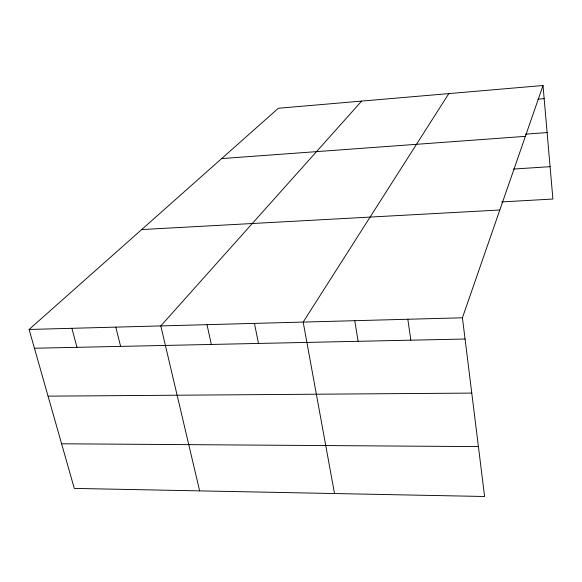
<?xml version="1.0" encoding="UTF-8"?>
<svg xmlns="http://www.w3.org/2000/svg" width="582" height="582" viewBox="0 0 582 582"><rect width="100%" height="100%" fill="white"/><g stroke="black" fill="none" stroke-linecap="round" stroke-linejoin="round"><path stroke-width="0.87" d="M462.428 317.787L543.013 85.503L278.378 108.252L29.1 329.463L74.285 488.4L484.602 496.497L462.428 317.787L29.1 329.463M448.817 93.6L303.171 322.079L334.519 493.536M361.648 101.093L160.807 325.913L199.648 490.873M537.979 99.166L544.155 98.656M525.553 134.151L547.109 132.558M221.655 158.588L525.379 136.341M513.579 169.049L550.085 166.678M501.633 201.939L552.9 199.029L543.013 85.503M141.673 229.563L499.829 209.993M34.433 348.232L465.069 339.022M48.059 396.153L471.776 393.097M61.605 443.782L478.411 446.598M71.892 328.313L76.991 347.316M115.782 327.128L120.634 346.385M207.01 324.669L211.331 344.449M254.45 323.388L258.481 343.438M354.758 320.689L358.141 341.307M407.829 319.256L410.841 340.186"/></g></svg>
